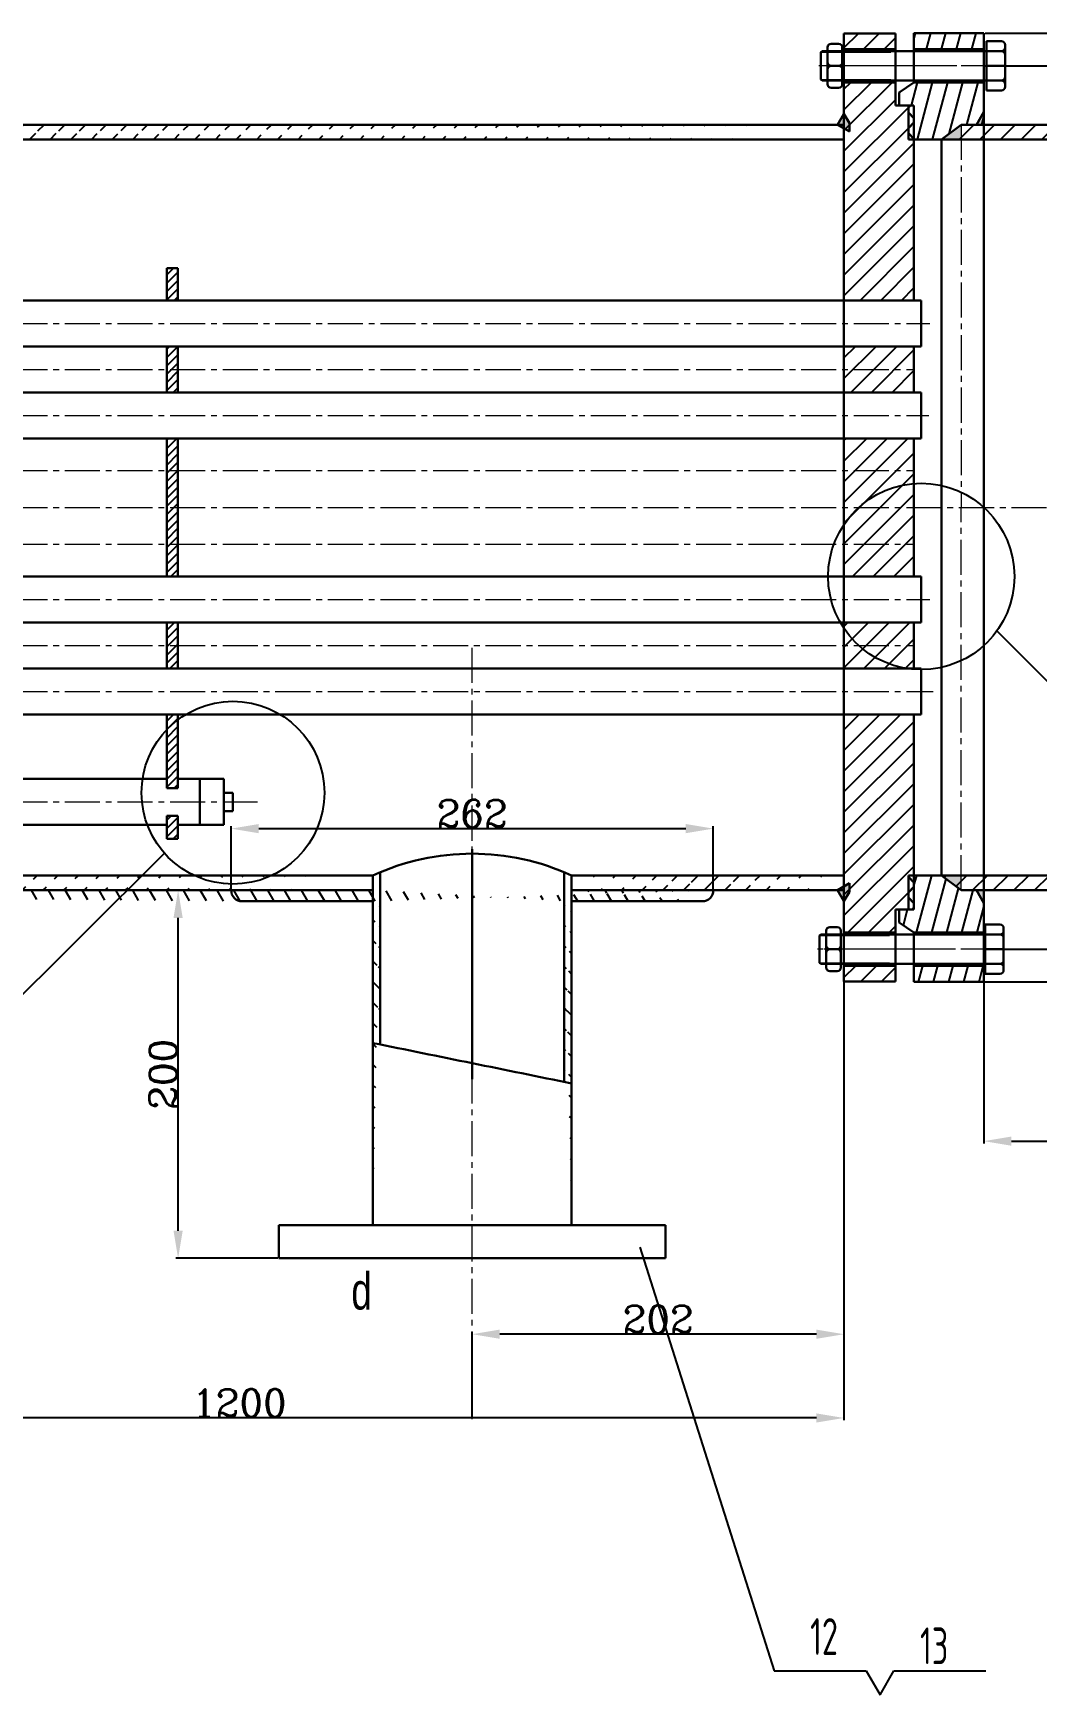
# Model space of a CAD drawing. Header units: millimetres. Extents: x 4714 to 9149, y -487 to 2583.
# Drawn here: x 7095 to 7641, y 927 to 1830 of the extents above; entities that cross this region are included whole.
import ezdxf

# ---------------------------------------------------------------- set-up
doc = ezdxf.new("R2010")
doc.units = ezdxf.units.MM
doc.linetypes.add('ACAD_ISO08W100', pattern=[36, 24, -3, 6, -3])
doc.linetypes.add('CENTER2', pattern=[28.575, 19.05, -3.175, 3.175, -3.175])
doc.layers.add('实线', color=7, linetype='Continuous')
for name, color, linetype, lineweight in [('标注', 7, 'Continuous', 18), ('点划线', 7, 'ACAD_ISO08W100', 15), ('点画线', 7, 'CENTER2', 15), ('粗实线', 4, 'Continuous', 30), ('细实线', 7, 'Continuous', 18)]:
    doc.layers.add(name, color=color, linetype=linetype, lineweight=lineweight)
doc.styles.add('HGCAD', font='gbenor.shx', dxfattribs={"width": 0.75, "bigfont": 'gbcbig.shx'})
doc.styles.get("Standard").update_dxf_attribs({"font": 'romanc.shx', "bigfont": 'gbcbig.shx'})
doc.dimstyles.new('副本 ISO-25', dxfattribs={"dimtxt": 15, "dimasz": 15, "dimexe": 1.25, "dimexo": 0.625, "dimtad": 1, "dimtxsty": 'Standard', "dimcen": 2.5, "dimadec": 0, "dimazin": 0, "dimtfac": 1, "dimtmove": 0, "dimatfit": 3, "dimfxl": 0, "dimarcsym": 0})
pattern_1 = [(45, (441.337, 171.9724), (-5.61266, 5.61266), [])]
pattern_2 = [(75, (441.337, 171.9724), (-7.667036, 2.054376), [])]
pattern_3 = [(135, (441.337, 171.9724), (-5.61266, -5.61266), [])]
pattern_4 = [(45, (441.337, 171.9724), (-5.61266, 5.61266), []), (135, (441.337, 171.9724), (-5.61266, -5.61266), [])]

# ---------------------------------------------------------------- blocks, each defined once
blk = doc.blocks.new('*D15')
at = {"layer": 'Defpoints', "color": 0, "transparency": 16777216}
for p in [(7535.81, 1364.48), (7333.81, 1123.24), (7333.81, 1077.09)]:
    blk.add_point(p, dxfattribs=at)
at = {"layer": '标注', "color": 0, "lineweight": -2, "transparency": 16777216}
for p, q in [((7535.81, 1363.86), (7535.81, 1121.99)), ((7333.81, 1077.72), (7333.81, 1124.49)), ((7520.81, 1123.24), (7348.81, 1123.24))]:
    blk.add_line(p, q, dxfattribs=at)
at = {"layer": '标注', "color": 0, "transparency": 16777216}
for points in [[(7348.81, 1125.74), (7348.81, 1120.74), (7333.81, 1123.24)], [(7520.81, 1125.74), (7520.81, 1120.74), (7535.81, 1123.24)]]:
    blk.add_solid(points, dxfattribs=at)
at = {"layer": '标注', "color": 0, "transparency": 16777216, "insert": (7434.81, 1131.36), "char_height": 15, "attachment_point": 5}
blk.add_mtext('202', dxfattribs=at)
blk = doc.blocks.new('*D16')
at = {"layer": 'Defpoints', "color": 0, "transparency": 16777216}
for p in [(7535.81, 1364.48), (6878.81, 1103.99), (6878.81, 1077.72)]:
    blk.add_point(p, dxfattribs=at)
at = {"layer": '标注', "color": 0, "lineweight": -2, "transparency": 16777216}
for p, q in [((7535.81, 1363.86), (7535.81, 1076.47)), ((6878.81, 1103.36), (6878.81, 1076.47)), ((7520.81, 1077.72), (6893.81, 1077.72))]:
    blk.add_line(p, q, dxfattribs=at)
at = {"layer": '标注', "color": 0, "transparency": 16777216}
for points in [[(6893.81, 1080.22), (6893.81, 1075.22), (6878.81, 1077.72)], [(7520.81, 1080.22), (7520.81, 1075.22), (7535.81, 1077.72)]]:
    blk.add_solid(points, dxfattribs=at)
at = {"layer": '标注', "color": 0, "transparency": 16777216, "insert": (7207.31, 1085.84), "char_height": 15, "attachment_point": 5}
blk.add_mtext('1200', dxfattribs=at)
blk = doc.blocks.new('*D19')
at = {"layer": 'Defpoints', "color": 0, "transparency": 16777216}
for p in [(7611.81, 1372.48), (7823.81, 1372.48), (7823.81, 1228.16)]:
    blk.add_point(p, dxfattribs=at)
at = {"layer": '标注', "color": 0, "lineweight": -2, "transparency": 16777216}
for p, q in [((7611.81, 1371.86), (7611.81, 1226.91)), ((7823.81, 1371.86), (7823.81, 1226.91)), ((7626.81, 1228.16), (7808.81, 1228.16))]:
    blk.add_line(p, q, dxfattribs=at)
at = {"layer": '标注', "color": 0, "transparency": 16777216}
for points in [[(7626.81, 1230.66), (7626.81, 1225.66), (7611.81, 1228.16)], [(7808.81, 1230.66), (7808.81, 1225.66), (7823.81, 1228.16)]]:
    blk.add_solid(points, dxfattribs=at)
at = {"layer": '标注', "color": 0, "transparency": 16777216, "insert": (7717.81, 1236.29), "char_height": 15, "attachment_point": 5}
blk.add_mtext('212', dxfattribs=at)
blk = doc.blocks.new('*D31')
at = {"layer": 'Defpoints', "color": 0, "transparency": 16777216}
for p in [(7464.81, 1397.97), (7202.81, 1364.48), (7464.81, 1364.48)]:
    blk.add_point(p, dxfattribs=at)
at = {"layer": '标注', "color": 0, "lineweight": -2, "transparency": 16777216}
for p, q in [((7202.81, 1365.11), (7202.81, 1399.22)), ((7217.81, 1397.97), (7449.81, 1397.97)), ((7464.81, 1365.11), (7464.81, 1399.22))]:
    blk.add_line(p, q, dxfattribs=at)
at = {"layer": '标注', "color": 0, "transparency": 16777216}
for points in [[(7217.81, 1400.47), (7217.81, 1395.47), (7202.81, 1397.97)], [(7449.81, 1400.47), (7449.81, 1395.47), (7464.81, 1397.97)]]:
    blk.add_solid(points, dxfattribs=at)
at = {"layer": '标注', "color": 0, "transparency": 16777216, "insert": (7333.81, 1406.09), "char_height": 15, "attachment_point": 5}
blk.add_mtext('262', dxfattribs=at)
blk = doc.blocks.new('*D32')
at = {"layer": 'Defpoints', "color": 0, "transparency": 16777216}
for p in [(7174, 1364.48), (7279.81, 1364.48), (7228.81, 1164.48)]:
    blk.add_point(p, dxfattribs=at)
at = {"layer": '标注', "color": 0, "lineweight": -2, "transparency": 16777216}
for p, q in [((7279.18, 1364.48), (7172.75, 1364.48)), ((7174, 1179.48), (7174, 1349.48)), ((7228.18, 1164.48), (7172.75, 1164.48))]:
    blk.add_line(p, q, dxfattribs=at)
at = {"layer": '标注', "color": 0, "transparency": 16777216}
for points in [[(7171.5, 1349.48), (7176.5, 1349.48), (7174, 1364.48)], [(7171.5, 1179.48), (7176.5, 1179.48), (7174, 1164.48)]]:
    blk.add_solid(points, dxfattribs=at)
at = {"layer": '标注', "color": 0, "transparency": 16777216, "insert": (7165.87, 1264.48), "char_height": 15, "attachment_point": 5, "rotation": 90}
blk.add_mtext('200', dxfattribs=at)
blk = doc.blocks.new('*D36')
at = {"layer": 'Defpoints', "color": 0, "transparency": 16777216}
for p in [(7611.81, 1772.48), (7611.81, 1372.48), (8049.52, 1372.48)]:
    blk.add_point(p, dxfattribs=at)
at = {"layer": '标注', "color": 0, "lineweight": -2, "transparency": 16777216}
for p, q in [((7612.43, 1772.48), (8050.77, 1772.48)), ((8049.52, 1757.48), (8049.52, 1387.48)), ((7612.43, 1372.48), (8050.77, 1372.48))]:
    blk.add_line(p, q, dxfattribs=at)
at = {"layer": '标注', "color": 0, "transparency": 16777216}
for points in [[(8047.02, 1757.48), (8052.02, 1757.48), (8049.52, 1772.48)], [(8047.02, 1387.48), (8052.02, 1387.48), (8049.52, 1372.48)]]:
    blk.add_solid(points, dxfattribs=at)
at = {"layer": '标注', "color": 0, "transparency": 16777216, "insert": (8041.39, 1572.48), "char_height": 15, "attachment_point": 5, "rotation": 90}
blk.add_mtext('%%C400', dxfattribs=at)
blk = doc.blocks.new('*D37')
at = {"layer": 'Defpoints', "color": 0, "transparency": 16777216}
for p in [(7611.81, 1780.48), (7611.81, 1364.48), (8114.12, 1364.48)]:
    blk.add_point(p, dxfattribs=at)
at = {"layer": '标注', "color": 0, "lineweight": -2, "transparency": 16777216}
for p, q in [((7612.43, 1780.48), (8115.37, 1780.48)), ((8114.12, 1765.48), (8114.12, 1379.48)), ((7612.43, 1364.48), (8115.37, 1364.48))]:
    blk.add_line(p, q, dxfattribs=at)
at = {"layer": '标注', "color": 0, "transparency": 16777216}
for points in [[(8111.62, 1765.48), (8116.62, 1765.48), (8114.12, 1780.48)], [(8111.62, 1379.48), (8116.62, 1379.48), (8114.12, 1364.48)]]:
    blk.add_solid(points, dxfattribs=at)
at = {"layer": '标注', "color": 0, "transparency": 16777216, "insert": (8105.99, 1572.48), "char_height": 15, "attachment_point": 5, "rotation": 90}
blk.add_mtext('%%C416', dxfattribs=at)
blk = doc.blocks.new('*D38')
at = {"layer": 'Defpoints', "color": 0, "transparency": 16777216}
for p in [(7611.81, 1812.48), (7611.81, 1332.48), (8151.1, 1332.48)]:
    blk.add_point(p, dxfattribs=at)
at = {"layer": '标注', "color": 0, "lineweight": -2, "transparency": 16777216}
for p, q in [((7612.43, 1812.48), (8152.35, 1812.48)), ((8151.1, 1797.48), (8151.1, 1347.48)), ((7612.43, 1332.48), (8152.35, 1332.48))]:
    blk.add_line(p, q, dxfattribs=at)
at = {"layer": '标注', "color": 0, "transparency": 16777216}
for points in [[(8148.6, 1797.48), (8153.6, 1797.48), (8151.1, 1812.48)], [(8148.6, 1347.48), (8153.6, 1347.48), (8151.1, 1332.48)]]:
    blk.add_solid(points, dxfattribs=at)
at = {"layer": '标注', "color": 0, "transparency": 16777216, "insert": (8142.98, 1572.48), "char_height": 15, "attachment_point": 5, "rotation": 90}
blk.add_mtext('%%C480', dxfattribs=at)
blk = doc.blocks.new('*D39')
at = {"layer": 'Defpoints', "color": 0, "transparency": 16777216}
for p in [(7611.81, 1830.18), (7611.81, 1314.78), (8199.48, 1314.78)]:
    blk.add_point(p, dxfattribs=at)
at = {"layer": '标注', "color": 0, "lineweight": -2, "transparency": 16777216}
for p, q in [((7612.43, 1830.18), (8200.73, 1830.18)), ((8199.48, 1815.18), (8199.48, 1329.78)), ((7612.43, 1314.78), (8200.73, 1314.78))]:
    blk.add_line(p, q, dxfattribs=at)
at = {"layer": '标注', "color": 0, "transparency": 16777216}
for points in [[(8196.98, 1815.18), (8201.98, 1815.18), (8199.48, 1830.18)], [(8196.98, 1329.78), (8201.98, 1329.78), (8199.48, 1314.78)]]:
    blk.add_solid(points, dxfattribs=at)
at = {"layer": '标注', "color": 0, "transparency": 16777216, "insert": (8191.35, 1572.48), "char_height": 15, "attachment_point": 5, "rotation": 90}
blk.add_mtext('%%C520', dxfattribs=at)

msp = doc.modelspace()

# ---------------------------------------------------------------- hatches: boundary and pattern name
at = {"layer": '实线'}
h = msp.add_hatch(dxfattribs=at)
h.set_pattern_fill('ANSI31', color=256, scale=2.5, angle=180, style=0)
h.set_pattern_definition([(225, (441.337, 171.9724), (5.61266, -5.61266), [])])
h.paths.add_polyline_path([(7563.807, 1821.483), (7563.807, 1829.983), (7535.807, 1829.983), (7535.807, 1821.483)])
h.paths.add_polyline_path([(7535.807, 1684.983), (7573.807, 1684.983), (7573.807, 1772.483), (7570.807, 1772.483), (7570.807, 1790.983), (7565.807, 1790.983), (7563.807, 1790.983), (7563.807, 1803.483), (7535.807, 1803.483), (7535.807, 1780.483)])
h.paths.add_polyline_path([(7573.807, 1647.483), (7573.807, 1659.983), (7535.807, 1659.983), (7535.807, 1647.483)])
h.paths.add_polyline_path([(7573.807, 1634.983), (7573.807, 1647.483), (7535.807, 1647.483), (7535.807, 1634.983)])
h.paths.add_polyline_path([(7573.807, 1592.483), (7573.807, 1609.983), (7535.807, 1609.983), (7535.807, 1592.483)])
h.paths.add_polyline_path([(7573.807, 1572.483), (7573.807, 1592.483), (7535.807, 1592.483), (7535.807, 1572.483)])
h.paths.add_polyline_path([(7535.807, 1572.483), (7535.807, 1552.483), (7573.807, 1552.483), (7573.807, 1572.483)])
h.paths.add_polyline_path([(7535.807, 1552.483), (7535.807, 1534.983), (7573.807, 1534.983), (7573.807, 1552.483)])
h.paths.add_polyline_path([(7573.807, 1497.483), (7573.807, 1509.983), (7535.807, 1509.983), (7535.807, 1497.483)])
h.paths.add_polyline_path([(7573.807, 1484.983), (7573.807, 1497.483), (7535.807, 1497.483), (7535.807, 1484.983)])
h.paths.add_polyline_path([(7573.807, 1459.983), (7535.807, 1459.983), (7535.807, 1364.483), (7535.807, 1341.483), (7563.807, 1341.483), (7563.807, 1353.983), (7565.807, 1353.983), (7570.807, 1353.983), (7570.807, 1372.483), (7573.807, 1372.483)])
h.paths.add_polyline_path([(7535.807, 1323.483), (7535.807, 1314.983), (7563.807, 1314.983), (7563.807, 1323.483)])
h = msp.add_hatch(dxfattribs=at)
h.set_pattern_fill('ANSI31', color=256, scale=2.5, angle=30, style=0)
h.set_pattern_definition(pattern_2)
h.paths.add_polyline_path([(7573.807, 1830.183), (7611.807, 1830.183), (7611.807, 1821.483), (7573.807, 1821.483)])
h.paths.add_polyline_path([(7611.807, 1803.483), (7573.807, 1803.483), (7565.807, 1797.983), (7565.807, 1790.983), (7570.807, 1790.983), (7573.807, 1790.983), (7573.807, 1772.483), (7588.848, 1772.483), (7599.415, 1780.483), (7611.807, 1780.483)])
h = msp.add_hatch(dxfattribs=at)
h.set_pattern_fill('ANSI31', color=256, scale=2.5, style=0)
h.set_pattern_definition(pattern_1)
edge = h.paths.add_edge_path()
edge.add_line((6512.426, 1780.483), (7535.807, 1780.483))
edge.add_line((6512.426, 1772.483), (7535.807, 1772.483))
h = msp.add_hatch(dxfattribs=at)
h.set_pattern_fill('ANSI31', color=256, scale=2.5, style=0)
h.set_pattern_definition(pattern_1)
edge = h.paths.add_edge_path()
edge.add_line((7599.415, 1780.483), (7588.848, 1772.483))
edge.add_line((7588.848, 1772.483), (7848.807, 1772.483))
edge.add_ellipse((7848.807, 1572.483), major_axis=(0, 200), ratio=0.565, start_angle=-180, end_angle=0, ccw=False)
edge.add_line((7848.807, 1372.483), (7588.848, 1372.483))
edge.add_line((7588.848, 1372.483), (7599.415, 1364.483))
edge.add_line((7599.415, 1364.483), (7611.807, 1364.483))
edge.add_line((7611.807, 1364.483), (7848.807, 1364.483))
edge.add_ellipse((7848.807, 1572.483), major_axis=(0, 208), ratio=0.5817308, start_angle=-180, end_angle=0)
edge.add_line((7848.807, 1780.483), (7611.807, 1780.483))
edge.add_line((7611.807, 1780.483), (7599.415, 1780.483))
h = msp.add_hatch(dxfattribs=at)
h.set_pattern_fill('ANSI31', color=256, style=0)
h.paths.add_polyline_path([(7173.807, 1399.983), (7173.807, 1404.983), (7167.807, 1404.983), (7167.807, 1399.983), (7167.807, 1392.483), (7173.807, 1392.483)])
h.paths.add_polyline_path([(7173.807, 1459.983), (7167.807, 1459.983), (7167.807, 1424.983), (7167.807, 1419.983), (7173.807, 1419.983), (7173.807, 1424.983)])
h.paths.add_polyline_path([(7173.807, 1497.483), (7167.807, 1497.483), (7167.807, 1484.983), (7173.807, 1484.983)])
h.paths.add_polyline_path([(7173.807, 1509.983), (7167.807, 1509.983), (7167.807, 1497.483), (7173.807, 1497.483)])
h.paths.add_polyline_path([(7173.807, 1552.483), (7167.807, 1552.483), (7167.807, 1534.983), (7173.807, 1534.983)])
h.paths.add_polyline_path([(7173.807, 1572.483), (7167.807, 1572.483), (7167.807, 1552.483), (7173.807, 1552.483)])
h.paths.add_polyline_path([(7173.807, 1592.483), (7167.807, 1592.483), (7167.807, 1572.483), (7173.807, 1572.483)])
h.paths.add_polyline_path([(7173.807, 1609.983), (7167.807, 1609.983), (7167.807, 1592.483), (7173.807, 1592.483)])
h.paths.add_polyline_path([(7173.807, 1647.483), (7167.807, 1647.483), (7167.807, 1634.983), (7173.807, 1634.983)])
h.paths.add_polyline_path([(7173.807, 1659.983), (7167.807, 1659.983), (7167.807, 1647.483), (7173.807, 1647.483)])
h.paths.add_polyline_path([(7173.807, 1702.483), (7167.807, 1702.483), (7167.807, 1684.983), (7173.807, 1684.983)])
h.paths.add_polyline_path([(7023.807, 1459.983), (7017.807, 1459.983), (7017.807, 1442.483), (7023.807, 1442.483)])
h.paths.add_polyline_path([(7023.807, 1497.483), (7017.807, 1497.483), (7017.807, 1484.983), (7023.807, 1484.983)])
h.paths.add_polyline_path([(7023.807, 1509.983), (7017.807, 1509.983), (7017.807, 1497.483), (7023.807, 1497.483)])
h.paths.add_polyline_path([(7023.807, 1552.483), (7017.807, 1552.483), (7017.807, 1534.983), (7023.807, 1534.983)])
h.paths.add_polyline_path([(7023.807, 1572.483), (7017.807, 1572.483), (7017.807, 1552.483), (7023.807, 1552.483)])
h.paths.add_polyline_path([(7023.807, 1592.483), (7017.807, 1592.483), (7017.807, 1572.483), (7023.807, 1572.483)])
h.paths.add_polyline_path([(7023.807, 1609.983), (7017.807, 1609.983), (7017.807, 1592.483), (7023.807, 1592.483)])
h.paths.add_polyline_path([(7023.807, 1647.483), (7017.807, 1647.483), (7017.807, 1634.983), (7023.807, 1634.983)])
h.paths.add_polyline_path([(7023.807, 1659.983), (7017.807, 1659.983), (7017.807, 1647.483), (7023.807, 1647.483)])
h.paths.add_polyline_path([(7023.807, 1719.983), (7023.807, 1724.983), (7017.807, 1724.983), (7017.807, 1719.983), (7017.807, 1684.983), (7023.807, 1684.983)])
h.paths.add_polyline_path([(7023.807, 1744.983), (7023.807, 1752.483), (7017.807, 1752.483), (7017.807, 1744.983), (7017.807, 1739.983), (7023.807, 1739.983)])
h = msp.add_hatch(dxfattribs=at)
h.set_pattern_fill('ANSI31', color=256, scale=2.5, style=0)
h.set_pattern_definition(pattern_1)
edge = h.paths.add_edge_path()
edge.add_line((6512.426, 1372.483), (7279.807, 1372.483))
edge.add_line((6512.426, 1364.483), (7279.807, 1364.483))
h = msp.add_hatch(dxfattribs=at)
h.set_pattern_fill('ANSI31', color=256, scale=2.5, angle=90, style=0)
h.set_pattern_definition(pattern_3)
edge = h.paths.add_edge_path()
edge.add_line((7283.807, 1374.25), (7283.807, 1281.434))
edge.add_line((7279.807, 1372.483), (7279.807, 1182.483))
h = msp.add_hatch(dxfattribs=at)
h.set_pattern_fill('ANSI31', color=256, scale=2.5, angle=90, style=0)
h.set_pattern_definition(pattern_3)
edge = h.paths.add_edge_path()
edge.add_line((7387.807, 1364.483), (7387.807, 1182.483))
edge.add_line((7383.807, 1374.25), (7383.807, 1260.752))
h = msp.add_hatch(dxfattribs=at)
h.set_pattern_fill('ANSI31', color=256, scale=2.5, style=0)
h.set_pattern_definition(pattern_1)
edge = h.paths.add_edge_path()
edge.add_line((7387.807, 1372.483), (7535.807, 1372.483))
edge.add_line((7387.807, 1364.483), (7535.807, 1364.483))
h = msp.add_hatch(dxfattribs=at)
h.set_pattern_fill('ANSI31', color=256, scale=2.5, angle=30, style=0)
h.set_pattern_definition(pattern_2)
h.paths.add_polyline_path([(7573.807, 1372.483), (7588.848, 1372.483), (7599.415, 1364.483), (7611.807, 1364.483), (7611.807, 1341.483), (7573.807, 1341.483), (7565.807, 1346.983), (7565.807, 1353.983), (7573.807, 1353.983)])
h.paths.add_polyline_path([(7611.807, 1341.483), (7573.807, 1341.483)], flags=16)
h.paths.add_polyline_path([(7611.807, 1323.483), (7573.807, 1323.483), (7573.807, 1314.783), (7611.807, 1314.783)])
edge = h.paths.add_edge_path(flags=17)
edge.add_line((7611.807, 1341.483), (7573.807, 1341.483))
h = msp.add_hatch(dxfattribs=at)
h.set_pattern_fill('ANSI31', color=256, scale=2.5, angle=75, style=0)
h.set_pattern_definition([(120, (441.337, 171.9724), (-6.874077, -3.96875), [])])
edge = h.paths.add_edge_path()
edge.add_line((7279.807, 1358.483), (7208.807, 1358.483))
edge.add_line((6512.426, 1364.483), (7279.807, 1364.483))
edge.add_line((7387.807, 1358.483), (7458.807, 1358.483))
edge.add_line((7387.807, 1364.483), (7464.807, 1364.483))
at = {"layer": '粗实线'}
h = msp.add_hatch(dxfattribs=at)
h.set_pattern_fill('ANSI37', color=256, scale=2.5, style=0)
h.set_pattern_definition(pattern_4)
h.paths.add_polyline_path([(7570.807, 1790.983), (7573.807, 1790.983), (7573.807, 1772.483), (7570.807, 1772.483)])
h = msp.add_hatch(color=256, dxfattribs=at)
h.paths.add_polyline_path([(7535.807, 1786.438), (7535.799, 1786.452), (7532.352, 1780.483), (7535.807, 1780.483)])
h.paths.add_polyline_path([(7538.799, 1781.256), (7535.807, 1786.438), (7535.807, 1780.483), (7535.807, 1778.447), (7538.799, 1776.72), (7538.799, 1778.452)])
h.paths.add_polyline_path([(7535.807, 1780.483), (7532.352, 1780.483), (7532.335, 1780.452), (7535.807, 1778.447)])
h.paths.add_polyline_path([(7611.807, 1787.436), (7607.849, 1780.483), (7611.807, 1780.483)])
h.paths.add_polyline_path([(7599.415, 1780.483), (7588.848, 1772.483), (7599.415, 1772.483)])
h = msp.add_hatch(color=256, dxfattribs=at)
h.paths.add_polyline_path([(7611.807, 1364.483), (7607.849, 1364.483), (7611.807, 1357.529)])
h.paths.add_polyline_path([(7599.415, 1372.483), (7588.848, 1372.483), (7599.415, 1364.483)])
h.paths.add_polyline_path([(7538.799, 1363.709), (7538.799, 1366.513), (7538.799, 1368.245), (7535.807, 1366.518), (7535.807, 1364.483), (7535.807, 1358.527)])
h.paths.add_polyline_path([(7535.807, 1366.518), (7532.335, 1364.513), (7532.352, 1364.483), (7535.807, 1364.483)])
h.paths.add_polyline_path([(7535.807, 1364.483), (7532.352, 1364.483), (7535.799, 1358.513), (7535.807, 1358.527)])
h = msp.add_hatch(dxfattribs=at)
h.set_pattern_fill('ANSI37', color=256, scale=2.5, style=0)
h.set_pattern_definition(pattern_4)
h.paths.add_polyline_path([(7570.807, 1372.483), (7573.807, 1372.483), (7573.807, 1353.983), (7570.807, 1353.983)])

# ---------------------------------------------------------------- linework, layer by layer
at = {"layer": '实线'}
for p, q in [((7618.91, 1505.44), (7665.438, 1458.69)), ((7166.583, 1384.594), (7066.293, 1284.888)), ((7424.951, 1170.551), (7497.938, 940.32)), ((7497.938, 940.32), (7547.938, 940.32)), ((7547.938, 940.32), (7555.402, 927.309)), ((7555.402, 927.309), (7562.855, 940.326)), ((7562.855, 940.326), (7612.855, 940.326))]:
    msp.add_line(p, q, dxfattribs=at)
for centre, radius in [((7577.807, 1534.983), 50.619), ((7203.807, 1417.483), 49.672)]:
    msp.add_circle(centre, radius, dxfattribs=at)
at = {"layer": '点划线'}
for p, q in [((7624.11, 1812.483), (7522.134, 1812.483)), ((7623.36, 1332.483), (7521.384, 1332.483))]:
    msp.add_line(p, q, dxfattribs=at)
at = {"layer": '点画线'}
for p, q in [((7624.873, 1812.483), (7524.838, 1812.483)), ((7624.873, 1812.483), (7524.838, 1812.483)), ((7624.873, 1812.483), (7524.838, 1812.483)), ((7624.873, 1812.483), (7524.838, 1812.483)), ((7599.415, 1780.483), (7599.415, 1572.483)), ((7599.415, 1780.483), (7599.415, 1572.483)), ((7599.415, 1780.483), (7599.415, 1572.483)), ((7599.415, 1780.483), (7599.415, 1572.483)), ((6512.426, 1672.483), (7582.365, 1672.483)), ((6512.426, 1647.483), (7573.807, 1647.483)), ((6512.426, 1622.483), (7581.982, 1622.483)), ((6512.426, 1592.483), (7573.807, 1592.483)), ((6512.426, 1572.483), (7997.564, 1572.483)), ((7599.415, 1364.483), (7599.415, 1572.483)), ((7599.415, 1364.483), (7599.415, 1572.483)), ((7599.415, 1364.483), (7599.415, 1572.483)), ((7599.415, 1364.483), (7599.415, 1572.483)), ((6512.426, 1552.483), (7573.807, 1552.483)), ((6512.426, 1522.483), (7582.492, 1522.483)), ((7333.807, 1077.094), (7333.807, 1499.132)), ((7333.807, 1077.094), (7333.807, 1499.132)), ((7333.807, 1077.094), (7333.807, 1499.132)), ((6512.426, 1497.483), (7573.807, 1497.483)), ((6512.426, 1472.483), (7584.213, 1472.483)), ((6512.426, 1412.483), (7217.109, 1412.483)), ((7624.873, 1332.483), (7524.838, 1332.483)), ((7624.873, 1332.483), (7524.838, 1332.483)), ((7624.873, 1332.483), (7524.838, 1332.483)), ((7624.873, 1332.483), (7524.838, 1332.483))]:
    msp.add_line(p, q, dxfattribs=at)
at = {"layer": '粗实线'}
for p, q in [((7532.896, 1824.483), (7528.896, 1824.483)), ((7535.807, 1829.983), (7563.807, 1829.983)), ((7535.807, 1829.983), (7563.807, 1829.983)), ((7535.807, 1829.983), (7563.807, 1829.983)), ((7535.807, 1829.983), (7563.807, 1829.983)), ((7535.807, 1829.983), (7535.807, 1821.483)), ((7563.807, 1829.983), (7563.807, 1821.483)), ((7573.807, 1830.183), (7611.807, 1830.183)), ((7573.807, 1830.183), (7611.807, 1830.183)), ((7573.807, 1830.183), (7611.807, 1830.183)), ((7573.807, 1830.183), (7611.807, 1830.183)), ((7573.807, 1821.483), (7573.807, 1830.183)), ((7611.807, 1821.483), (7611.807, 1830.183)), ((7613.307, 1812.483), (7613.307, 1825.883)), ((7613.307, 1825.883), (7621.307, 1825.883)), ((7623.307, 1823.883), (7623.307, 1822.483)), ((7523.307, 1819.883), (7523.907, 1820.483)), ((7523.307, 1819.883), (7523.307, 1805.083)), ((7621.307, 1820.483), (7523.907, 1820.483)), ((7526.896, 1822.483), (7526.896, 1810.483)), ((7534.896, 1810.483), (7534.896, 1822.483)), ((7563.807, 1821.483), (7535.807, 1821.483)), ((7563.807, 1821.483), (7535.807, 1821.483)), ((7563.807, 1821.483), (7535.807, 1821.483)), ((7563.807, 1821.483), (7535.807, 1821.483)), ((7535.807, 1821.483), (7535.807, 1803.483)), ((7563.807, 1821.483), (7563.807, 1803.483)), ((7611.807, 1821.483), (7573.807, 1821.483)), ((7611.807, 1821.483), (7573.807, 1821.483)), ((7611.807, 1821.483), (7573.807, 1821.483)), ((7611.807, 1821.483), (7573.807, 1821.483)), ((7573.807, 1803.483), (7573.807, 1821.483)), ((7611.807, 1803.483), (7611.807, 1821.483)), ((7611.807, 1821.483), (7611.807, 1820.483)), ((7613.307, 1820.483), (7611.807, 1820.483)), ((7623.307, 1823.183), (7623.307, 1812.483)), ((7526.896, 1810.483), (7526.896, 1802.483)), ((7532.896, 1812.483), (7528.896, 1812.483)), ((7534.896, 1802.483), (7534.896, 1810.483)), ((7613.307, 1799.083), (7613.307, 1812.483)), ((7623.307, 1812.483), (7613.307, 1812.483)), ((7623.307, 1812.483), (7623.307, 1802.483)), ((7523.907, 1804.483), (7523.307, 1805.083)), ((7621.307, 1804.483), (7523.907, 1804.483)), ((7528.896, 1800.483), (7532.896, 1800.483)), ((7563.807, 1803.483), (7535.807, 1803.483)), ((7535.807, 1780.483), (7535.807, 1803.483)), ((7563.807, 1803.483), (7535.807, 1803.483)), ((7535.807, 1780.483), (7535.807, 1803.483)), ((7563.807, 1803.483), (7535.807, 1803.483)), ((7535.807, 1780.483), (7535.807, 1803.483)), ((7563.807, 1803.483), (7535.807, 1803.483)), ((7535.807, 1780.483), (7535.807, 1803.483)), ((7563.807, 1803.483), (7563.807, 1790.983)), ((7563.807, 1803.483), (7563.807, 1790.983)), ((7563.807, 1803.483), (7563.807, 1790.983)), ((7563.807, 1803.483), (7563.807, 1790.983)), ((7565.807, 1797.983), (7573.807, 1803.483)), ((7565.807, 1797.983), (7573.807, 1803.483)), ((7565.807, 1797.983), (7573.807, 1803.483)), ((7565.807, 1797.983), (7573.807, 1803.483)), ((7565.807, 1790.983), (7565.807, 1797.983)), ((7565.807, 1790.983), (7565.807, 1797.983)), ((7565.807, 1790.983), (7565.807, 1797.983)), ((7565.807, 1790.983), (7565.807, 1797.983)), ((7611.807, 1803.483), (7573.807, 1803.483)), ((7611.807, 1803.483), (7573.807, 1803.483)), ((7611.807, 1803.483), (7573.807, 1803.483)), ((7611.807, 1803.483), (7573.807, 1803.483)), ((7611.807, 1780.483), (7611.807, 1803.483)), ((7613.307, 1799.083), (7621.307, 1799.083)), ((7623.307, 1802.483), (7623.307, 1801.083)), ((7563.807, 1790.983), (7565.807, 1790.983)), ((7563.807, 1790.983), (7565.807, 1790.983)), ((7563.807, 1790.983), (7565.807, 1790.983)), ((7563.807, 1790.983), (7565.807, 1790.983)), ((7563.807, 1790.983), (7565.807, 1790.983)), ((7563.807, 1790.983), (7565.807, 1790.983)), ((7563.807, 1790.983), (7565.807, 1790.983)), ((7563.807, 1790.983), (7565.807, 1790.983)), ((7563.807, 1790.983), (7565.807, 1790.983)), ((7563.807, 1790.983), (7565.807, 1790.983)), ((7563.807, 1790.983), (7565.807, 1790.983)), ((7563.807, 1790.983), (7565.807, 1790.983)), ((7563.807, 1790.983), (7565.807, 1790.983)), ((7563.807, 1790.983), (7565.807, 1790.983)), ((7563.807, 1790.983), (7565.807, 1790.983)), ((7563.807, 1790.983), (7565.807, 1790.983)), ((7565.807, 1790.983), (7570.807, 1790.983)), ((7570.807, 1790.983), (7573.807, 1790.983)), ((7570.807, 1790.983), (7570.807, 1772.483)), ((7570.807, 1790.983), (7573.807, 1790.983)), ((7570.807, 1790.983), (7570.807, 1772.483)), ((7570.807, 1790.983), (7573.807, 1790.983)), ((7570.807, 1790.983), (7570.807, 1772.483)), ((7570.807, 1790.983), (7573.807, 1790.983)), ((7570.807, 1790.983), (7570.807, 1772.483)), ((7573.807, 1790.983), (7573.807, 1772.483)), ((6512.426, 1780.483), (7535.807, 1780.483)), ((7535.807, 1780.483), (7531.927, 1780.483)), ((7535.807, 1780.483), (7531.927, 1780.483)), ((7535.807, 1780.483), (7531.927, 1780.483)), ((7535.807, 1780.483), (7531.927, 1780.483)), ((7538.799, 1776.72), (7532.335, 1780.452)), ((7535.807, 1780.483), (7535.807, 1364.483)), ((7599.415, 1780.483), (7588.848, 1772.483)), ((7599.415, 1780.483), (7588.848, 1772.483)), ((7599.415, 1780.483), (7588.848, 1772.483)), ((7599.415, 1780.483), (7588.848, 1772.483)), ((7599.415, 1780.483), (7611.807, 1780.483)), ((7607.834, 1780.457), (7611.807, 1787.436)), ((7611.807, 1780.483), (7607.849, 1780.483)), ((7611.807, 1787.436), (7611.807, 1780.483)), ((7611.807, 1780.483), (7611.807, 1572.483)), ((7611.807, 1780.483), (7611.807, 1572.483)), ((7611.807, 1780.483), (7611.807, 1572.483)), ((7611.807, 1780.483), (7611.807, 1572.483)), ((7611.807, 1780.483), (7848.807, 1780.483)), ((6512.426, 1772.483), (7535.807, 1772.483)), ((7538.799, 1778.452), (7538.799, 1776.72)), ((7573.807, 1772.483), (7570.807, 1772.483)), ((7570.807, 1772.483), (7573.807, 1772.483)), ((7570.807, 1772.483), (7573.807, 1772.483)), ((7573.807, 1772.483), (7573.807, 1684.983)), ((7573.807, 1684.983), (7573.807, 1772.483)), ((7573.807, 1684.983), (7573.807, 1772.483)), ((7573.807, 1772.483), (7573.807, 1684.983)), ((7573.807, 1684.983), (7573.807, 1772.483)), ((7573.807, 1684.983), (7573.807, 1772.483)), ((7573.807, 1772.483), (7573.807, 1684.983)), ((7573.807, 1684.983), (7573.807, 1772.483)), ((7573.807, 1684.983), (7573.807, 1772.483)), ((7573.807, 1772.483), (7573.807, 1684.983)), ((7573.807, 1684.983), (7573.807, 1772.483)), ((7573.807, 1684.983), (7573.807, 1772.483)), ((7573.807, 1772.483), (7588.848, 1772.483)), ((7588.848, 1772.483), (7588.848, 1572.483)), ((7588.848, 1772.483), (7588.848, 1572.483)), ((7588.848, 1772.483), (7588.848, 1572.483)), ((7588.848, 1772.483), (7588.848, 1572.483)), ((7588.848, 1772.483), (7848.807, 1772.483)), ((7173.807, 1702.483), (7167.807, 1702.483)), ((7167.807, 1702.483), (7167.807, 1684.983)), ((7173.807, 1684.983), (7173.807, 1702.483)), ((6512.426, 1684.983), (7573.807, 1684.983)), ((7573.807, 1684.983), (7577.807, 1684.983)), ((7577.807, 1684.983), (7577.807, 1659.983)), ((6512.426, 1659.983), (7573.807, 1659.983)), ((7167.807, 1659.983), (7167.807, 1634.983)), ((7173.807, 1634.983), (7173.807, 1659.983)), ((7573.807, 1659.983), (7573.807, 1634.983)), ((7577.807, 1659.983), (7573.807, 1659.983)), ((6512.426, 1634.983), (7573.807, 1634.983)), ((7573.807, 1634.983), (7577.807, 1634.983)), ((7577.807, 1634.983), (7577.807, 1609.983)), ((6512.426, 1609.983), (7573.807, 1609.983)), ((7167.807, 1609.983), (7167.807, 1534.983)), ((7173.807, 1534.983), (7173.807, 1609.983)), ((7573.807, 1609.983), (7573.807, 1534.983)), ((7577.807, 1609.983), (7573.807, 1609.983)), ((7588.848, 1372.483), (7588.848, 1572.483)), ((7588.848, 1372.483), (7588.848, 1572.483)), ((7588.848, 1372.483), (7588.848, 1572.483)), ((7588.848, 1372.483), (7588.848, 1572.483)), ((7611.807, 1364.483), (7611.807, 1572.483)), ((7611.807, 1364.483), (7611.807, 1572.483)), ((7611.807, 1364.483), (7611.807, 1572.483)), ((7611.807, 1364.483), (7611.807, 1572.483)), ((6512.426, 1534.983), (7573.807, 1534.983)), ((7573.807, 1534.983), (7577.807, 1534.983)), ((7577.807, 1534.983), (7577.807, 1509.983)), ((6512.426, 1509.983), (7573.807, 1509.983)), ((7167.807, 1509.983), (7167.807, 1484.983)), ((7173.807, 1484.983), (7173.807, 1509.983)), ((7573.807, 1509.983), (7573.807, 1484.983)), ((7577.807, 1509.983), (7573.807, 1509.983)), ((6512.426, 1484.983), (7573.807, 1484.983)), ((7573.807, 1484.983), (7577.807, 1484.983)), ((7577.807, 1484.983), (7577.807, 1459.983)), ((6512.426, 1459.983), (7573.807, 1459.983)), ((7167.807, 1459.983), (7167.807, 1424.983)), ((7173.807, 1424.983), (7173.807, 1459.983)), ((7573.807, 1459.983), (7573.807, 1372.483)), ((7577.807, 1459.983), (7573.807, 1459.983)), ((6873.807, 1424.983), (7167.807, 1424.983)), ((7167.807, 1424.983), (7167.807, 1419.983)), ((7167.807, 1419.983), (7173.807, 1419.983)), ((7173.807, 1424.983), (7198.807, 1424.983)), ((7173.807, 1424.983), (7185.807, 1424.983)), ((7173.807, 1424.983), (7198.807, 1424.983)), ((7173.807, 1419.983), (7173.807, 1424.983)), ((7185.807, 1424.983), (7185.807, 1399.983)), ((7198.807, 1424.983), (7198.807, 1399.983)), ((7198.807, 1424.983), (7198.807, 1417.483)), ((7198.807, 1417.483), (7203.807, 1417.483)), ((7203.807, 1417.483), (7203.807, 1407.483)), ((6873.807, 1399.983), (7167.807, 1399.983)), ((7167.807, 1399.983), (7167.807, 1404.983)), ((7167.807, 1404.983), (7173.807, 1404.983)), ((7167.807, 1399.983), (7167.807, 1392.483)), ((7173.807, 1404.983), (7173.807, 1399.983)), ((7198.807, 1399.983), (7173.807, 1399.983)), ((7173.807, 1392.483), (7173.807, 1399.983)), ((7173.807, 1399.983), (7198.807, 1399.983)), ((7203.807, 1407.483), (7198.807, 1407.483)), ((7167.807, 1392.483), (7173.807, 1392.483)), ((7333.807, 1366.446), (7333.807, 1386.747)), ((7333.807, 1366.446), (7333.807, 1386.747)), ((7333.807, 1366.446), (7333.807, 1386.747)), ((6512.426, 1372.483), (7279.807, 1372.483)), ((7195.164, 1372.483), (7279.807, 1372.483)), ((7279.807, 1372.483), (7279.807, 1182.483)), ((7279.807, 1372.483), (7279.807, 1182.483)), ((7279.807, 1372.483), (7279.807, 1182.483)), ((7283.807, 1374.25), (7283.807, 1281.434)), ((7283.807, 1374.25), (7283.807, 1281.434)), ((7283.807, 1374.25), (7283.807, 1281.434)), ((7333.807, 1372.483), (7333.807, 1261.817)), ((7383.807, 1374.25), (7383.807, 1260.752)), ((7383.807, 1374.25), (7383.807, 1260.752)), ((7383.807, 1374.25), (7383.807, 1260.752)), ((7387.807, 1372.483), (7535.807, 1372.483)), ((7387.807, 1372.483), (7387.807, 1280.178)), ((7387.807, 1372.483), (7387.807, 1280.178)), ((7387.807, 1372.483), (7387.807, 1280.178)), ((7387.807, 1372.483), (7469.511, 1372.483)), ((7387.807, 1372.483), (7535.807, 1372.483)), ((7570.807, 1353.983), (7570.807, 1372.483)), ((7570.807, 1353.983), (7570.807, 1372.483)), ((7570.807, 1353.983), (7570.807, 1372.483)), ((7570.807, 1353.983), (7570.807, 1372.483)), ((7570.807, 1372.483), (7573.807, 1372.483)), ((7573.807, 1372.483), (7588.848, 1372.483)), ((7573.807, 1372.483), (7573.807, 1353.983)), ((7599.415, 1364.483), (7588.848, 1372.483)), ((7599.415, 1364.483), (7588.848, 1372.483)), ((7599.415, 1364.483), (7588.848, 1372.483)), ((7599.415, 1364.483), (7588.848, 1372.483)), ((7588.848, 1372.483), (7848.807, 1372.483)), ((6512.426, 1364.483), (7279.807, 1364.483)), ((7387.807, 1364.483), (7387.807, 1182.483)), ((7387.807, 1364.483), (7387.807, 1182.483)), ((7387.807, 1364.483), (7387.807, 1182.483)), ((7387.807, 1364.483), (7464.807, 1364.483)), ((7387.807, 1364.483), (7535.807, 1364.483)), ((7535.807, 1364.483), (7531.927, 1364.483)), ((7535.807, 1364.483), (7531.927, 1364.483)), ((7535.807, 1364.483), (7531.927, 1364.483)), ((7535.807, 1364.483), (7531.927, 1364.483)), ((7538.799, 1368.245), (7532.335, 1364.513)), ((7535.807, 1364.483), (7535.807, 1341.483)), ((7535.807, 1364.483), (7535.807, 1341.483)), ((7535.807, 1364.483), (7535.807, 1341.483)), ((7535.807, 1364.483), (7535.807, 1341.483)), ((7538.799, 1366.513), (7538.799, 1368.245)), ((7599.415, 1364.483), (7611.807, 1364.483)), ((7607.834, 1364.508), (7611.807, 1357.529)), ((7611.807, 1364.483), (7607.849, 1364.483)), ((7611.807, 1364.483), (7848.807, 1364.483)), ((7611.807, 1364.483), (7611.807, 1341.483)), ((7611.807, 1357.529), (7611.807, 1364.483)), ((7279.807, 1358.483), (7208.807, 1358.483)), ((7279.807, 1358.483), (7208.807, 1358.483)), ((7279.807, 1358.483), (7208.807, 1358.483)), ((7387.807, 1358.483), (7458.807, 1358.483)), ((7387.807, 1358.483), (7458.807, 1358.483)), ((7387.807, 1358.483), (7458.807, 1358.483)), ((7563.807, 1341.483), (7563.807, 1353.983)), ((7563.807, 1341.483), (7563.807, 1353.983)), ((7563.807, 1341.483), (7563.807, 1353.983)), ((7563.807, 1341.483), (7563.807, 1353.983)), ((7563.807, 1353.983), (7565.807, 1353.983)), ((7565.807, 1353.983), (7568.807, 1353.983)), ((7565.807, 1353.983), (7565.807, 1346.983)), ((7565.807, 1353.983), (7573.807, 1353.983)), ((7565.807, 1353.983), (7568.807, 1353.983)), ((7565.807, 1353.983), (7565.807, 1346.983)), ((7565.807, 1353.983), (7573.807, 1353.983)), ((7565.807, 1353.983), (7568.807, 1353.983)), ((7565.807, 1353.983), (7565.807, 1346.983)), ((7565.807, 1353.983), (7573.807, 1353.983)), ((7565.807, 1353.983), (7568.807, 1353.983)), ((7565.807, 1353.983), (7565.807, 1346.983)), ((7565.807, 1353.983), (7573.807, 1353.983)), ((7565.807, 1346.983), (7573.807, 1341.483)), ((7565.807, 1346.983), (7573.807, 1341.483)), ((7565.807, 1346.983), (7573.807, 1341.483)), ((7565.807, 1346.983), (7573.807, 1341.483)), ((7570.807, 1353.983), (7573.807, 1353.983)), ((7612.557, 1332.483), (7612.557, 1345.883)), ((7612.557, 1345.883), (7620.557, 1345.883)), ((7522.557, 1339.883), (7523.157, 1340.483)), ((7522.557, 1339.883), (7522.557, 1325.083)), ((7620.557, 1340.483), (7523.157, 1340.483)), ((7526.146, 1342.483), (7526.146, 1330.483)), ((7532.146, 1344.483), (7528.146, 1344.483)), ((7534.146, 1330.483), (7534.146, 1342.483)), ((7563.807, 1341.483), (7535.807, 1341.483)), ((7563.807, 1341.483), (7535.807, 1341.483)), ((7563.807, 1341.483), (7535.807, 1341.483)), ((7563.807, 1341.483), (7535.807, 1341.483)), ((7535.807, 1341.483), (7535.807, 1323.483)), ((7563.807, 1341.483), (7563.807, 1323.483)), ((7611.807, 1341.483), (7573.807, 1341.483)), ((7611.807, 1341.483), (7573.807, 1341.483)), ((7611.807, 1341.483), (7573.807, 1341.483)), ((7611.807, 1341.483), (7573.807, 1341.483)), ((7573.807, 1341.483), (7573.807, 1323.483)), ((7612.557, 1340.483), (7611.057, 1340.483)), ((7611.807, 1341.483), (7611.807, 1323.483)), ((7611.807, 1341.483), (7611.807, 1340.483)), ((7622.557, 1343.883), (7622.557, 1342.483)), ((7622.557, 1343.183), (7622.557, 1332.483)), ((7526.146, 1330.483), (7526.146, 1322.483)), ((7532.146, 1332.483), (7528.146, 1332.483)), ((7534.146, 1322.483), (7534.146, 1330.483)), ((7612.557, 1319.083), (7612.557, 1332.483)), ((7622.557, 1332.483), (7612.557, 1332.483)), ((7622.557, 1332.483), (7622.557, 1322.483)), ((7523.157, 1324.483), (7522.557, 1325.083)), ((7620.557, 1324.483), (7523.157, 1324.483)), ((7528.146, 1320.483), (7532.146, 1320.483)), ((7563.807, 1323.483), (7535.807, 1323.483)), ((7563.807, 1323.483), (7535.807, 1323.483)), ((7563.807, 1323.483), (7535.807, 1323.483)), ((7563.807, 1323.483), (7535.807, 1323.483)), ((7535.807, 1323.483), (7535.807, 1314.983)), ((7563.807, 1323.483), (7563.807, 1314.983)), ((7611.807, 1323.483), (7573.807, 1323.483)), ((7611.807, 1323.483), (7573.807, 1323.483)), ((7611.807, 1323.483), (7573.807, 1323.483)), ((7611.807, 1323.483), (7573.807, 1323.483)), ((7573.807, 1323.483), (7573.807, 1314.783)), ((7611.807, 1323.483), (7611.807, 1314.783)), ((7612.557, 1319.083), (7620.557, 1319.083)), ((7622.557, 1322.483), (7622.557, 1321.083)), ((7535.807, 1314.983), (7563.807, 1314.983)), ((7535.807, 1314.983), (7563.807, 1314.983)), ((7535.807, 1314.983), (7563.807, 1314.983)), ((7535.807, 1314.983), (7563.807, 1314.983)), ((7573.807, 1314.783), (7611.807, 1314.783)), ((7573.807, 1314.783), (7611.807, 1314.783)), ((7573.807, 1314.783), (7611.807, 1314.783)), ((7573.807, 1314.783), (7611.807, 1314.783)), ((7333.807, 1182.483), (7228.807, 1182.483)), ((7228.807, 1182.483), (7228.807, 1164.483)), ((7333.807, 1182.483), (7228.807, 1182.483)), ((7228.807, 1182.483), (7228.807, 1164.483)), ((7333.807, 1182.483), (7228.807, 1182.483)), ((7228.807, 1182.483), (7228.807, 1164.483)), ((7333.807, 1182.483), (7243.807, 1182.483)), ((7333.807, 1182.483), (7243.807, 1182.483)), ((7333.807, 1182.483), (7243.807, 1182.483)), ((7419.753, 1182.483), (7259.9, 1182.483)), ((7419.753, 1182.483), (7259.9, 1182.483)), ((7419.753, 1182.483), (7259.9, 1182.483)), ((7333.807, 1182.483), (7438.807, 1182.483)), ((7333.807, 1182.483), (7423.807, 1182.483)), ((7333.807, 1182.483), (7438.807, 1182.483)), ((7333.807, 1182.483), (7423.807, 1182.483)), ((7333.807, 1182.483), (7438.807, 1182.483)), ((7333.807, 1182.483), (7423.807, 1182.483)), ((7438.807, 1182.483), (7438.807, 1164.483)), ((7438.807, 1182.483), (7438.807, 1164.483)), ((7438.807, 1182.483), (7438.807, 1164.483)), ((7228.807, 1164.483), (7392.45, 1164.483)), ((7228.807, 1164.483), (7392.45, 1164.483)), ((7228.807, 1164.483), (7392.45, 1164.483)), ((7243.807, 1164.483), (7234.807, 1164.483)), ((7243.807, 1164.483), (7234.807, 1164.483)), ((7243.807, 1164.483), (7234.807, 1164.483)), ((7243.807, 1164.483), (7252.807, 1164.483)), ((7243.807, 1164.483), (7252.807, 1164.483)), ((7243.807, 1164.483), (7252.807, 1164.483)), ((7438.807, 1164.483), (7392.45, 1164.483)), ((7438.807, 1164.483), (7392.45, 1164.483)), ((7438.807, 1164.483), (7392.45, 1164.483)), ((7423.807, 1164.483), (7414.807, 1164.483)), ((7423.807, 1164.483), (7414.807, 1164.483)), ((7423.807, 1164.483), (7414.807, 1164.483)), ((7423.807, 1164.483), (7432.807, 1164.483)), ((7423.807, 1164.483), (7432.807, 1164.483)), ((7423.807, 1164.483), (7432.807, 1164.483))]:
    msp.add_line(p, q, dxfattribs=at)
at = {"layer": '粗实线', "color": 0}
for p, q in [((7535.799, 1786.452), (7532.335, 1780.452)), ((7538.799, 1781.256), (7535.799, 1786.452)), ((7538.799, 1778.452), (7538.799, 1781.256)), ((7535.799, 1358.513), (7532.335, 1364.513)), ((7538.799, 1363.709), (7535.799, 1358.513)), ((7538.799, 1366.513), (7538.799, 1363.709))]:
    msp.add_line(p, q, dxfattribs=at)
at = {"layer": '粗实线'}
for centre, radius, start, end in [((7528.896, 1822.483), 2, 90, 180), ((7532.896, 1822.483), 2, 0, 90), ((7621.307, 1823.883), 2, 0, 90), ((7621.307, 1822.483), 2, 270, 0), ((7621.307, 1818.483), 2, 0, 90), ((7528.896, 1814.483), 2, 180, 270), ((7528.896, 1810.483), 2, 90, 180), ((7532.896, 1814.483), 2, 270, 0), ((7532.896, 1810.483), 2, 0, 90), ((7621.307, 1806.483), 2, 270, 0), ((7528.896, 1802.483), 2, 180, 270), ((7532.896, 1802.483), 2, 270, 0), ((7621.307, 1802.483), 2, 0, 90), ((7621.307, 1801.083), 2, 270, 0), ((7333.807, 1255.684), 128.678, 65.187284, 114.812716), ((7333.807, 1255.684), 128.678, 65.187284, 114.812716), ((7333.807, 1255.684), 128.678, 65.187284, 114.812716), ((7208.807, 1364.483), 6, 180, 270), ((7208.807, 1364.483), 6, 180, 270), ((7208.807, 1364.483), 6, 180, 270), ((7458.807, 1364.483), 6, 270, 0), ((7458.807, 1364.483), 6, 270, 0), ((7458.807, 1364.483), 6, 270, 0), ((7620.557, 1343.883), 2, 0, 90), ((7528.146, 1342.483), 2, 90, 180), ((7532.146, 1342.483), 2, 0, 90), ((7620.557, 1342.483), 2, 270, 0), ((7620.557, 1338.483), 2, 0, 90), ((7528.146, 1334.483), 2, 180, 270), ((7528.146, 1330.483), 2, 90, 180), ((7532.146, 1334.483), 2, 270, 0), ((7532.146, 1330.483), 2, 0, 90), ((7528.146, 1322.483), 2, 180, 270), ((7532.146, 1322.483), 2, 270, 0), ((7620.557, 1326.483), 2, 270, 0), ((7620.557, 1322.483), 2, 0, 90), ((7620.557, 1321.083), 2, 270, 0)]:
    msp.add_arc(centre, radius, start, end, dxfattribs=at)
at = {"layer": '粗实线', "start_tangent": (1, 0)}
msp.add_spline([(7279.807, 1281.476), (7387.807, 1259.52)], degree=3, dxfattribs=at)
msp.add_spline([(7279.807, 1281.476), (7387.807, 1259.52)], degree=3, dxfattribs=at)
msp.add_spline([(7279.807, 1281.476), (7387.807, 1259.52)], degree=3, dxfattribs=at)
at = {"layer": '细实线'}
for p, q in [((7523.307, 1819.883), (7561.307, 1819.883)), ((7523.307, 1805.083), (7561.307, 1805.083)), ((7522.557, 1339.883), (7560.557, 1339.883)), ((7522.557, 1325.083), (7560.557, 1325.083))]:
    msp.add_line(p, q, dxfattribs=at)

# ---------------------------------------------------------------- texts
at = {"layer": '实线', "char_height": 20, "attachment_point": 2, "style": 'HGCAD'}
for s, insert, width in [('12', (7524.967, 968.945), 47.88136), ('13', (7584.819, 963.886), 50.64374)]:
    msp.add_mtext(s, dxfattribs=dict(at, insert=insert, width=width))
at = {"layer": '粗实线', "insert": (7268.11, 1156.66), "char_height": 20, "width": 45.26954, "attachment_point": 1, "style": 'HGCAD'}
msp.add_mtext('{\\fÐÂËÎÌå|b0|i0|c134|p0;d}', dxfattribs=at)

# ---------------------------------------------------------------- dimensions: what is measured, and where the dimension line sits
at = {"layer": '标注'}
for base, p1, p2, text, picture, middle in [((8199.477, 1314.783), (7611.807, 1830.183), (7611.807, 1314.783), '%%C520', '*D39', (8191.352, 1572.483)), ((8151.102, 1332.483), (7611.807, 1812.483), (7611.807, 1332.483), '%%C<>', '*D38', (8142.977, 1572.483)), ((8114.119, 1364.483), (7611.807, 1780.483), (7611.807, 1364.483), '%%C<>', '*D37', (8105.994, 1572.483))]:
    dim = msp.add_linear_dim(base=base, p1=p1, p2=p2, angle=90, text=text, dimstyle='副本 ISO-25', dxfattribs=at)
    dim.commit()
    dim.dimension.update_dxf_attribs({"geometry": picture, "text_midpoint": middle})
dim = msp.add_linear_dim(base=(8049.517, 1372.483), p1=(7611.807, 1772.483), p2=(7611.807, 1372.483), angle=90, text='%%C<>', dimstyle='副本 ISO-25', dxfattribs=at)
dim.commit()
dim.dimension.update_dxf_attribs({"geometry": '*D36', "text_midpoint": (8049.517, 1572.483), "dimtype": 160})
for base, p1, p2, picture, middle in [((7464.807, 1397.966), (7202.807, 1364.483), (7464.807, 1364.483), '*D31', (7333.807, 1406.091)), ((7823.807, 1228.163), (7611.807, 1372.483), (7823.807, 1372.483), '*D19', (7717.807, 1236.288)), ((7333.807, 1123.237), (7535.807, 1364.483), (7333.807, 1077.094), '*D15', (7434.807, 1131.362))]:
    dim = msp.add_linear_dim(base=base, p1=p1, p2=p2, dimstyle='副本 ISO-25', dxfattribs=at)
    dim.commit()
    dim.dimension.update_dxf_attribs({"geometry": picture, "text_midpoint": middle})
dim = msp.add_linear_dim(base=(6878.807, 1077.719), p1=(7535.807, 1364.483), p2=(6878.807, 1103.987), text='1200', dimstyle='副本 ISO-25', dxfattribs=at)
dim.commit()
dim.dimension.update_dxf_attribs({"geometry": '*D16', "text_midpoint": (7207.307, 1085.844)})
dim = msp.add_linear_dim(base=(7173.999, 1364.483), p1=(7228.807, 1164.483), p2=(7279.807, 1364.483), angle=90, dimstyle='副本 ISO-25', dxfattribs=at)
dim.commit()
dim.dimension.update_dxf_attribs({"geometry": '*D32', "text_midpoint": (7165.874, 1264.483)})

doc.saveas('drawing.dxf')
